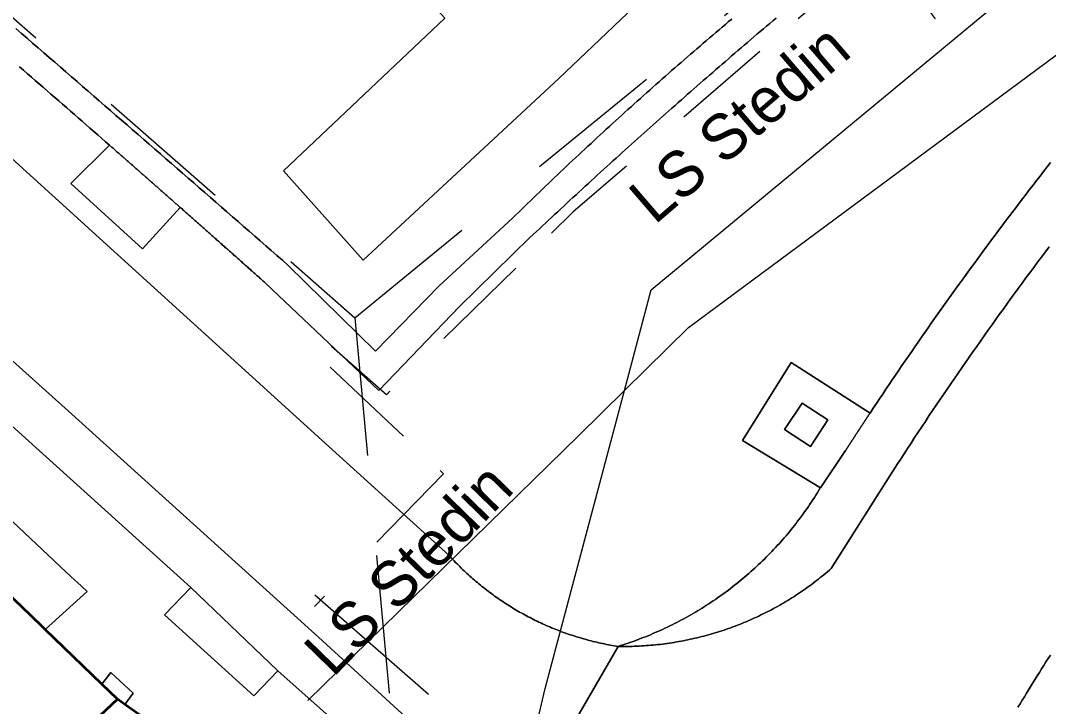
# Model space of a CAD drawing. Header units: metres. Extents: x 104718 to 105139, y 425172 to 425468.
# Drawn here: x 104793.52 to 104813.97, y 425314.51 to 425328.16 of the extents above; entities that cross this region are included whole.
import ezdxf
from ezdxf.enums import TextEntityAlignment as Align

# ---------------------------------------------------------------- set-up
doc = ezdxf.new("R2010")
doc.units = ezdxf.units.M
doc.header["$MEASUREMENT"] = 0
for name, pattern in [('KG-PERCEEL-SO', [19, 5.5, -4, 5.5, -4]), ('KL-LS-SO', [13, 4, -2, 4, -3]), ('RI-GWA-SO', [18.45, 6, -1.8, 1.75, -1.8, 1.75, -1.8, 1.75, -1.8])]:
    doc.linetypes.add(name, pattern=pattern)
for name, color, linetype, lineweight in [('B-OI-KL-DATA_MANTELBUIS-G', 90, 'Continuous', 18), ('B-OI-KL-ET_LS-G', 190, 'KL-LS-SO', 18), ('B-OI-KL-ET_LS-T', 190, 'KL-LS-SO', 18), ('B-OI-RI-GWA_RIOOLLEIDING-G', 30, 'RI-GWA-SO', 18), ('B-XX-GK-KADEMUUR-G', 150, 'Continuous', 18), ('B-XX-GR-STRUIK-G', 90, 'Continuous', 13), ('B-XX-KG-GRENS_PERCEEL-G', 150, 'KG-PERCEEL-SO', 18), ('B-XX-KW-KUNSTWERK_STEIGER-G', 170, 'Continuous', 18), ('B-XX-OG-BEBOUWING-G', 7, 'Continuous', 35), ('B-XX-OG-BEBOUWING_BORDES-G', 7, 'Continuous', 18), ('B-XX-OG-WATER_HAVEN-G', 170, 'Continuous', 18), ('B-XX-VH-GESLOTENVERHARDING-G', 10, 'Continuous', 18), ('B-XX-VH-ONVERHARD_ZAND-G', 210, 'Continuous', 18), ('B-XX-VH-OPENVERHARDING-G', 90, 'Continuous', 18), ('B-XX-VH-OPENVERHARDING_SIERBESTRATING-G', 90, 'Continuous', 18), ('B-XX-VH-OPENVERHARDING_STRAATBAKSTEEN-G', 90, 'Continuous', 18)]:
    doc.layers.add(name, color=color, linetype=linetype, lineweight=lineweight)

msp = doc.modelspace()

# ---------------------------------------------------------------- linework, layer by layer
at = {"layer": 'B-OI-KL-DATA_MANTELBUIS-G', "ltscale": 0.5, "flags": 128}
for points in [[(104799.24, 425314.63), (104804.63, 425319.9), (104805.54, 425320.8), (104806.81, 425322.05), (104826.88, 425336.93), (104833.47, 425341.63), (104860.36, 425356.88), (104879.85, 425367.68), (104886.06, 425371.12), (104886.73, 425371.56), (104887.37, 425372.04), (104887.96, 425372.58), (104888.51, 425373.16), (104889.01, 425373.79), (104889.46, 425374.45), (104889.97, 425375), (104890.45, 425375.52)], [(104796.14, 425280.85), (104796.57, 425282.69), (104798.8, 425292.26), (104799.43, 425295.02), (104802.71, 425309.53), (104803.06, 425311.02), (104803.96, 425314.87), (104805.54, 425320.8), (104806.07, 425322.8), (104817.51, 425332.28), (104829.68, 425340.81)], [(104803.96, 425314.87), (104804.99, 425318.73)], [(104803.96, 425314.87), (104804.99, 425318.73)], [(104803.96, 425314.87), (104804.99, 425318.73)]]:
    msp.add_lwpolyline(points, dxfattribs=at)
at = {"layer": 'B-OI-KL-ET_LS-G', "ltscale": 0.5, "flags": 128}
for points in [[(104819.33, 425335.3), (104818.77, 425334.96), (104816.85, 425333.72), (104815.63, 425332.86), (104814.47, 425332.01), (104813.33, 425331.13), (104811.22, 425329.46), (104811.14, 425329.35), (104811.1, 425329.21), (104811.11, 425329.07), (104811.16, 425328.94), (104811.72, 425328.19), (104811.08, 425328.43), (104810.76, 425328.79), (104810.44, 425329.16), (104810.36, 425329.22), (104810.26, 425329.23), (104810.15, 425329.19), (104810.07, 425329.12), (104804.52, 425324.35), (104800.8, 425320.71), (104799.71, 425321.67)], [(104799.68, 425321.26), (104801.94, 425319.14), (104799.37, 425316.5)]]:
    msp.add_lwpolyline(points, dxfattribs=at)
at = {"layer": 'B-OI-RI-GWA_RIOOLLEIDING-G', "ltscale": 0.5, "flags": 128}
msp.add_lwpolyline([(104799.38, 425316.73), (104801.77, 425314.64)], dxfattribs=at)
at = {"layer": 'B-XX-GK-KADEMUUR-G', "ltscale": 0.5}
for points in [[(104807.674, 425328.189), (104807.61, 425328.136), (104807.547, 425328.082), (104807.484, 425328.028), (104807.42, 425327.975), (104807.357, 425327.921), (104807.294, 425327.867), (104807.23, 425327.813), (104807.167, 425327.759), (104807.104, 425327.705), (104807.041, 425327.651), (104806.978, 425327.597), (104806.915, 425327.542), (104806.852, 425327.488), (104806.79, 425327.434), (104806.727, 425327.379), (104806.664, 425327.325), (104806.602, 425327.27), (104806.539, 425327.215), (104806.477, 425327.161), (104806.414, 425327.106), (104806.352, 425327.051), (104806.289, 425326.996), (104806.227, 425326.941), (104806.165, 425326.886), (104806.103, 425326.831), (104806.041, 425326.776), (104805.979, 425326.721), (104805.917, 425326.665), (104805.855, 425326.61), (104805.793, 425326.554), (104805.731, 425326.499), (104805.669, 425326.443), (104805.608, 425326.388), (104805.546, 425326.332), (104805.484, 425326.276), (104805.423, 425326.22), (104805.361, 425326.164), (104805.3, 425326.108), (104805.239, 425326.052), (104805.177, 425325.996), (104805.116, 425325.94), (104805.055, 425325.884), (104804.994, 425325.828), (104804.933, 425325.771), (104804.872, 425325.715), (104804.811, 425325.658), (104804.75, 425325.602), (104804.689, 425325.545), (104804.629, 425325.488), (104804.568, 425325.432), (104804.507, 425325.375), (104804.447, 425325.318), (104804.386, 425325.261), (104804.326, 425325.204), (104804.266, 425325.147), (104804.205, 425325.09), (104804.145, 425325.033), (104804.085, 425324.975), (104804.025, 425324.918), (104803.965, 425324.861), (104803.905, 425324.803), (104803.845, 425324.746), (104803.785, 425324.688), (104803.725, 425324.63), (104803.665, 425324.573), (104803.606, 425324.515), (104803.546, 425324.457), (104803.486, 425324.399), (104803.427, 425324.341), (104803.367, 425324.283), (104803.308, 425324.225), (104803.308, 425324.225), (104801.852, 425322.882), (104800.585, 425321.578), (104798.842, 425323.292), (104798.842, 425323.292), (104798.732, 425323.388), (104798.622, 425323.485), (104798.511, 425323.581), (104798.401, 425323.677), (104798.291, 425323.773), (104798.18, 425323.87), (104798.07, 425323.966), (104797.96, 425324.062), (104797.85, 425324.158), (104797.739, 425324.255), (104797.629, 425324.351), (104797.518, 425324.447), (104797.408, 425324.543), (104797.298, 425324.639), (104797.187, 425324.735), (104797.077, 425324.831), (104796.967, 425324.928), (104796.856, 425325.024), (104796.746, 425325.12), (104796.635, 425325.216), (104796.525, 425325.312), (104796.414, 425325.408), (104796.304, 425325.504), (104796.194, 425325.6), (104796.083, 425325.696), (104795.973, 425325.792), (104795.862, 425325.888), (104795.752, 425325.984), (104795.641, 425326.08), (104795.53, 425326.176), (104795.42, 425326.272), (104795.309, 425326.368), (104795.199, 425326.464), (104795.088, 425326.56), (104794.978, 425326.656), (104794.867, 425326.752), (104794.756, 425326.847), (104794.646, 425326.943), (104794.535, 425327.039), (104794.425, 425327.135), (104794.314, 425327.231), (104794.203, 425327.327), (104794.093, 425327.423), (104793.982, 425327.518), (104793.871, 425327.614), (104793.761, 425327.71), (104793.65, 425327.806), (104793.539, 425327.901), (104793.428, 425327.997)], [(104793.503, 425327.236), (104793.581, 425327.169), (104793.659, 425327.101), (104793.737, 425327.034), (104793.815, 425326.966), (104793.892, 425326.898), (104793.97, 425326.831), (104794.048, 425326.763), (104794.126, 425326.696), (104794.203, 425326.628), (104794.281, 425326.56), (104794.359, 425326.493), (104794.437, 425326.425), (104794.514, 425326.357), (104794.592, 425326.289), (104794.669, 425326.222), (104794.747, 425326.154), (104794.825, 425326.086), (104794.902, 425326.018), (104794.98, 425325.95), (104795.057, 425325.883), (104795.135, 425325.815), (104795.212, 425325.747), (104795.29, 425325.679), (104795.29, 425325.679), (104795.304, 425325.667), (104795.319, 425325.654), (104795.333, 425325.642), (104795.347, 425325.629), (104795.361, 425325.617), (104795.376, 425325.604), (104795.39, 425325.592), (104795.404, 425325.579), (104795.418, 425325.567), (104795.433, 425325.554), (104795.447, 425325.542), (104795.461, 425325.529), (104795.475, 425325.517), (104795.49, 425325.504), (104795.504, 425325.492), (104795.518, 425325.479), (104795.532, 425325.467), (104795.547, 425325.454), (104795.561, 425325.442), (104795.575, 425325.429), (104795.589, 425325.417), (104795.604, 425325.404), (104795.618, 425325.392), (104795.632, 425325.379), (104795.646, 425325.367), (104795.661, 425325.354), (104795.675, 425325.342), (104795.689, 425325.329), (104795.703, 425325.316), (104795.718, 425325.304), (104795.732, 425325.291), (104795.746, 425325.279), (104795.76, 425325.266), (104795.775, 425325.254), (104795.789, 425325.241), (104795.803, 425325.229), (104795.817, 425325.216), (104795.832, 425325.204), (104795.846, 425325.191), (104795.86, 425325.179), (104795.874, 425325.166), (104795.889, 425325.154), (104795.903, 425325.141), (104795.917, 425325.129), (104795.931, 425325.116), (104795.945, 425325.104), (104795.96, 425325.091), (104795.974, 425325.079), (104795.988, 425325.066), (104796.002, 425325.054), (104796.017, 425325.041), (104796.031, 425325.029), (104796.045, 425325.016), (104796.059, 425325.004), (104796.074, 425324.991), (104796.088, 425324.978), (104796.102, 425324.966), (104796.116, 425324.953), (104796.13, 425324.941), (104796.145, 425324.928), (104796.159, 425324.916), (104796.173, 425324.903), (104796.187, 425324.891), (104796.202, 425324.878), (104796.216, 425324.866), (104796.23, 425324.853), (104796.244, 425324.841), (104796.258, 425324.828), (104796.273, 425324.816), (104796.287, 425324.803), (104796.301, 425324.79), (104796.315, 425324.778), (104796.33, 425324.765), (104796.344, 425324.753), (104796.358, 425324.74), (104796.372, 425324.728), (104796.386, 425324.715), (104796.401, 425324.703), (104796.415, 425324.69), (104796.429, 425324.678), (104796.443, 425324.665), (104796.457, 425324.652), (104796.472, 425324.64), (104796.486, 425324.627), (104796.5, 425324.615), (104796.514, 425324.602), (104796.529, 425324.59), (104796.543, 425324.577), (104796.557, 425324.565), (104796.571, 425324.552), (104796.585, 425324.539), (104796.6, 425324.527), (104796.614, 425324.514), (104796.628, 425324.502), (104796.642, 425324.489), (104796.656, 425324.477), (104796.671, 425324.464), (104796.685, 425324.452), (104796.699, 425324.439), (104796.699, 425324.439), (104796.716, 425324.424), (104796.734, 425324.409), (104796.751, 425324.393), (104796.768, 425324.378), (104796.785, 425324.363), (104796.803, 425324.348), (104796.82, 425324.332), (104796.837, 425324.317), (104796.854, 425324.302), (104796.872, 425324.287), (104796.889, 425324.271), (104796.906, 425324.256), (104796.923, 425324.241), (104796.94, 425324.226), (104796.958, 425324.21), (104796.975, 425324.195), (104796.992, 425324.18), (104797.009, 425324.165), (104797.027, 425324.149), (104797.044, 425324.134), (104797.061, 425324.119), (104797.078, 425324.104), (104797.096, 425324.088), (104797.113, 425324.073), (104797.13, 425324.058), (104797.147, 425324.043), (104797.165, 425324.027), (104797.182, 425324.012), (104797.199, 425323.997), (104797.216, 425323.982), (104797.233, 425323.966), (104797.251, 425323.951), (104797.268, 425323.936), (104797.285, 425323.92), (104797.302, 425323.905), (104797.32, 425323.89), (104797.337, 425323.875), (104797.354, 425323.859), (104797.371, 425323.844), (104797.389, 425323.829), (104797.406, 425323.814), (104797.423, 425323.798), (104797.44, 425323.783), (104797.457, 425323.768), (104797.475, 425323.752), (104797.492, 425323.737), (104797.509, 425323.722), (104797.526, 425323.707), (104797.543, 425323.691), (104797.561, 425323.676), (104797.578, 425323.661), (104797.595, 425323.645), (104797.612, 425323.63), (104797.63, 425323.615), (104797.647, 425323.6), (104797.664, 425323.584), (104797.681, 425323.569), (104797.698, 425323.554), (104797.716, 425323.538), (104797.733, 425323.523), (104797.75, 425323.508), (104797.767, 425323.493), (104797.784, 425323.477), (104797.802, 425323.462), (104797.819, 425323.447), (104797.836, 425323.431), (104797.853, 425323.416), (104797.87, 425323.401), (104797.888, 425323.386), (104797.905, 425323.37), (104797.922, 425323.355), (104797.939, 425323.34), (104797.956, 425323.324), (104797.974, 425323.309), (104797.991, 425323.294), (104798.008, 425323.278), (104798.025, 425323.263), (104798.042, 425323.248), (104798.059, 425323.232), (104798.077, 425323.217), (104798.094, 425323.202), (104798.111, 425323.186), (104798.128, 425323.171), (104798.145, 425323.156), (104798.163, 425323.141), (104798.18, 425323.125), (104798.197, 425323.11), (104798.214, 425323.095), (104798.231, 425323.079), (104798.248, 425323.064), (104798.266, 425323.049), (104798.283, 425323.033), (104798.3, 425323.018), (104798.317, 425323.003), (104798.334, 425322.987), (104798.351, 425322.972), (104798.369, 425322.957), (104798.386, 425322.941), (104798.403, 425322.926), (104798.403, 425322.926), (104800.649, 425320.8), (104802.257, 425322.471), (104803.664, 425323.845), (104803.664, 425323.845), (104803.724, 425323.902), (104803.785, 425323.959), (104803.845, 425324.015), (104803.906, 425324.072), (104803.967, 425324.129), (104804.027, 425324.185), (104804.088, 425324.242), (104804.148, 425324.298), (104804.209, 425324.355), (104804.27, 425324.411), (104804.331, 425324.468), (104804.392, 425324.524), (104804.453, 425324.581), (104804.513, 425324.637), (104804.574, 425324.693), (104804.635, 425324.749), (104804.696, 425324.806), (104804.758, 425324.862), (104804.819, 425324.918), (104804.88, 425324.974), (104804.941, 425325.03), (104805.002, 425325.086), (104805.063, 425325.142), (104805.125, 425325.198), (104805.186, 425325.253), (104805.247, 425325.309), (104805.309, 425325.365), (104805.37, 425325.421), (104805.432, 425325.476), (104805.493, 425325.532), (104805.555, 425325.588), (104805.617, 425325.643), (104805.678, 425325.699), (104805.74, 425325.754), (104805.802, 425325.81), (104805.863, 425325.865), (104805.925, 425325.92), (104805.987, 425325.976), (104806.049, 425326.031), (104806.111, 425326.086), (104806.173, 425326.141), (104806.235, 425326.196), (104806.297, 425326.251), (104806.359, 425326.307), (104806.421, 425326.362), (104806.483, 425326.417), (104806.545, 425326.471), (104806.607, 425326.526), (104806.67, 425326.581), (104806.732, 425326.636), (104806.794, 425326.691), (104806.856, 425326.745), (104806.919, 425326.8), (104806.981, 425326.855), (104807.044, 425326.909), (104807.106, 425326.964), (104807.169, 425327.018), (104807.231, 425327.073), (104807.294, 425327.127), (104807.357, 425327.182), (104807.419, 425327.236), (104807.482, 425327.29), (104807.545, 425327.344), (104807.607, 425327.399), (104807.67, 425327.453), (104807.733, 425327.507), (104807.796, 425327.561), (104807.859, 425327.615), (104807.922, 425327.669), (104807.985, 425327.723), (104808.048, 425327.777), (104808.111, 425327.831), (104808.174, 425327.885), (104808.237, 425327.938), (104808.301, 425327.992), (104808.364, 425328.046), (104808.427, 425328.1), (104808.49, 425328.153), (104808.554, 425328.207)]]:
    msp.add_lwpolyline(points, dxfattribs=at)
at = {"layer": 'B-XX-GR-STRUIK-G', "ltscale": 0.5}
msp.add_lwpolyline([(104795.136, 425314.951), (104795.452, 425314.654), (104795.598, 425314.551), (104795.765, 425314.772), (104795.318, 425315.183)], close=True, dxfattribs=at)
at = {"layer": 'B-XX-KG-GRENS_PERCEEL-G', "ltscale": 0.5, "flags": 128}
for points in [[(104800.173, 425322.245), (104812.813, 425332.586), (104829.721, 425343.786), (104866.88, 425363.631), (104886.387, 425374.096), (104910.596, 425401.24)], [(104780.858, 425336.653), (104782.532, 425337.716), (104800.173, 425322.245)], [(104800.173, 425322.245), (104801.242, 425310.568)], [(104792.036, 425317.958), (104795.329, 425314.764), (104795.452, 425314.654)], [(104787.433, 425307.117), (104795.452, 425314.654)], [(104795.452, 425314.654), (104801.242, 425310.568)]]:
    msp.add_lwpolyline(points, dxfattribs=at)
at = {"layer": 'B-XX-KW-KUNSTWERK_STEIGER-G', "ltscale": 0.5}
msp.add_lwpolyline([(104806.363, 425340.754), (104809.716, 425335.807), (104809.473, 425334.248), (104806.843, 425332.491), (104805.84, 425332.814), (104803.056, 425337.095), (104802.549, 425336.614), (104805.778, 425331.817), (104803.509, 425329.67), (104801.788, 425329.729), (104796.224, 425335.768), (104795.619, 425336.142), (104795.297, 425335.876), (104795.65, 425335.127), (104801.965, 425328.207), (104798.753, 425325.166), (104800.337, 425323.388), (104804.234, 425327.005), (104806.688, 425329.346), (104806.33, 425329.694), (104811.39, 425333.121), (104826.357, 425343.258)], dxfattribs=at)
at = {"layer": 'B-XX-OG-BEBOUWING-G', "ltscale": 0.5}
for points in [[(104781.524, 425308.534), (104781.529, 425308.526), (104781.582, 425308.437), (104782.984, 425306.072), (104783.646, 425304.956), (104784.146, 425304.114), (104787.508, 425307.108), (104789.554, 425309.111), (104795.452, 425314.654), (104795.136, 425314.951), (104794.011, 425316.042), (104793.946, 425316.105), (104793.747, 425316.298), (104793.547, 425316.493), (104793.416, 425316.619), (104792.036, 425317.958)], [(104791.155, 425305.581), (104799.312, 425302.062), (104801.242, 425310.568), (104797.465, 425313.234), (104796.99, 425313.569), (104795.598, 425314.551), (104795.452, 425314.654), (104789.554, 425309.111), (104792.044, 425308.043)]]:
    msp.add_lwpolyline(points, close=True, dxfattribs=at)
at = {"layer": 'B-XX-OG-BEBOUWING_BORDES-G', "ltscale": 0.5}
msp.add_lwpolyline([(104792.036, 425317.958), (104793.416, 425316.619), (104793.547, 425316.493), (104793.747, 425316.298), (104793.946, 425316.105), (104794.011, 425316.042), (104794.845, 425316.798), (104794.725, 425316.91), (104794.523, 425317.098), (104794.319, 425317.289), (104794.186, 425317.413), (104792.781, 425318.725)], close=True, dxfattribs=at)
at = {"layer": 'B-XX-OG-WATER_HAVEN-G', "ltscale": 0.5}
msp.add_lwpolyline([(104793.428, 425327.997), (104793.539, 425327.901), (104793.65, 425327.806), (104793.761, 425327.71), (104793.871, 425327.614), (104793.982, 425327.518), (104794.093, 425327.423), (104794.203, 425327.327), (104794.314, 425327.231), (104794.425, 425327.135), (104794.535, 425327.039), (104794.646, 425326.943), (104794.756, 425326.847), (104794.867, 425326.752), (104794.978, 425326.656), (104795.088, 425326.56), (104795.199, 425326.464), (104795.309, 425326.368), (104795.42, 425326.272), (104795.53, 425326.176), (104795.641, 425326.08), (104795.752, 425325.984), (104795.862, 425325.888), (104795.973, 425325.792), (104796.083, 425325.696), (104796.194, 425325.6), (104796.304, 425325.504), (104796.414, 425325.408), (104796.525, 425325.312), (104796.635, 425325.216), (104796.746, 425325.12), (104796.856, 425325.024), (104796.967, 425324.928), (104797.077, 425324.831), (104797.187, 425324.735), (104797.298, 425324.639), (104797.408, 425324.543), (104797.518, 425324.447), (104797.629, 425324.351), (104797.739, 425324.255), (104797.85, 425324.158), (104797.96, 425324.062), (104798.07, 425323.966), (104798.18, 425323.87), (104798.291, 425323.773), (104798.401, 425323.677), (104798.511, 425323.581), (104798.622, 425323.485), (104798.732, 425323.388), (104798.842, 425323.292), (104798.842, 425323.292), (104800.585, 425321.578), (104801.852, 425322.882), (104803.308, 425324.225), (104803.308, 425324.225), (104803.367, 425324.283), (104803.427, 425324.341), (104803.486, 425324.399), (104803.546, 425324.457), (104803.606, 425324.515), (104803.665, 425324.573), (104803.725, 425324.63), (104803.785, 425324.688), (104803.845, 425324.746), (104803.905, 425324.803), (104803.965, 425324.861), (104804.025, 425324.918), (104804.085, 425324.975), (104804.145, 425325.033), (104804.205, 425325.09), (104804.266, 425325.147), (104804.326, 425325.204), (104804.386, 425325.261), (104804.447, 425325.318), (104804.507, 425325.375), (104804.568, 425325.432), (104804.629, 425325.488), (104804.689, 425325.545), (104804.75, 425325.602), (104804.811, 425325.658), (104804.872, 425325.715), (104804.933, 425325.771), (104804.994, 425325.828), (104805.055, 425325.884), (104805.116, 425325.94), (104805.177, 425325.996), (104805.239, 425326.052), (104805.3, 425326.108), (104805.361, 425326.164), (104805.423, 425326.22), (104805.484, 425326.276), (104805.546, 425326.332), (104805.608, 425326.388), (104805.669, 425326.443), (104805.731, 425326.499), (104805.793, 425326.554), (104805.855, 425326.61), (104805.917, 425326.665), (104805.979, 425326.721), (104806.041, 425326.776), (104806.103, 425326.831), (104806.165, 425326.886), (104806.227, 425326.941), (104806.289, 425326.996), (104806.352, 425327.051), (104806.414, 425327.106), (104806.477, 425327.161), (104806.539, 425327.215), (104806.602, 425327.27), (104806.664, 425327.325), (104806.727, 425327.379), (104806.79, 425327.434), (104806.852, 425327.488), (104806.915, 425327.542), (104806.978, 425327.597), (104807.041, 425327.651), (104807.104, 425327.705), (104807.167, 425327.759), (104807.23, 425327.813), (104807.294, 425327.867), (104807.357, 425327.921), (104807.42, 425327.975), (104807.484, 425328.028), (104807.547, 425328.082), (104807.61, 425328.136), (104807.674, 425328.189)], dxfattribs=at)
at = {"layer": 'B-XX-VH-GESLOTENVERHARDING-G', "ltscale": 0.5}
for points in [[(104809.436, 425318.858), (104809.938, 425319.604), (104809.938, 425319.604), (104809.943, 425319.612), (104809.948, 425319.619), (104809.953, 425319.627), (104809.957, 425319.634), (104809.962, 425319.642), (104809.967, 425319.649), (104809.972, 425319.657), (104809.977, 425319.664), (104809.982, 425319.672), (104809.987, 425319.679), (104809.992, 425319.687), (104809.997, 425319.694), (104810.001, 425319.702), (104810.006, 425319.71), (104810.011, 425319.717), (104810.016, 425319.725), (104810.021, 425319.732), (104810.026, 425319.74), (104810.031, 425319.747), (104810.036, 425319.755), (104810.04, 425319.762), (104810.045, 425319.77), (104810.05, 425319.777), (104810.055, 425319.785), (104810.06, 425319.792), (104810.065, 425319.8), (104810.07, 425319.807), (104810.075, 425319.815), (104810.08, 425319.822), (104810.084, 425319.83), (104810.089, 425319.837), (104810.094, 425319.845), (104810.099, 425319.853), (104810.104, 425319.86), (104810.109, 425319.868), (104810.114, 425319.875), (104810.119, 425319.883), (104810.124, 425319.89), (104810.129, 425319.898), (104810.133, 425319.905), (104810.138, 425319.913), (104810.143, 425319.92), (104810.148, 425319.928), (104810.153, 425319.935), (104810.158, 425319.943), (104810.163, 425319.95), (104810.168, 425319.958), (104810.173, 425319.965), (104810.178, 425319.973), (104810.183, 425319.98), (104810.187, 425319.988), (104810.192, 425319.995), (104810.197, 425320.003), (104810.202, 425320.01), (104810.207, 425320.018), (104810.212, 425320.025), (104810.217, 425320.033), (104810.222, 425320.04), (104810.227, 425320.048), (104810.232, 425320.055), (104810.237, 425320.063), (104810.241, 425320.071), (104810.246, 425320.078), (104810.251, 425320.086), (104810.256, 425320.093), (104810.261, 425320.101), (104810.266, 425320.108), (104810.271, 425320.116), (104810.276, 425320.123), (104810.281, 425320.131), (104810.286, 425320.138), (104810.291, 425320.146), (104810.296, 425320.153), (104810.301, 425320.161), (104810.305, 425320.168), (104810.31, 425320.176), (104810.315, 425320.183), (104810.32, 425320.191), (104810.325, 425320.198), (104810.33, 425320.206), (104810.335, 425320.213), (104810.34, 425320.221), (104810.345, 425320.228), (104810.35, 425320.236), (104810.355, 425320.243), (104810.36, 425320.251), (104810.365, 425320.258), (104810.37, 425320.266), (104810.375, 425320.273), (104810.38, 425320.281), (104810.384, 425320.288), (104810.389, 425320.296), (104810.394, 425320.303), (104810.399, 425320.311), (104810.404, 425320.318), (104810.409, 425320.326), (104810.414, 425320.333), (104810.419, 425320.341), (104810.424, 425320.348), (104810.424, 425320.348), (104808.858, 425321.356), (104807.886, 425319.801)], [(104809.24, 425319.68), (104808.72, 425320.02), (104809.071, 425320.546), (104809.582, 425320.215)]]:
    msp.add_lwpolyline(points, close=True, dxfattribs=at)
at = {"layer": 'B-XX-VH-ONVERHARD_ZAND-G', "ltscale": 0.5}
for points in [[(104796.699, 425324.439), (104796.685, 425324.452), (104796.671, 425324.464), (104796.656, 425324.477), (104796.642, 425324.489), (104796.628, 425324.502), (104796.614, 425324.514), (104796.6, 425324.527), (104796.585, 425324.539), (104796.571, 425324.552), (104796.557, 425324.565), (104796.543, 425324.577), (104796.529, 425324.59), (104796.514, 425324.602), (104796.5, 425324.615), (104796.486, 425324.627), (104796.472, 425324.64), (104796.457, 425324.652), (104796.443, 425324.665), (104796.429, 425324.678), (104796.415, 425324.69), (104796.401, 425324.703), (104796.386, 425324.715), (104796.372, 425324.728), (104796.358, 425324.74), (104796.344, 425324.753), (104796.33, 425324.765), (104796.315, 425324.778), (104796.301, 425324.79), (104796.287, 425324.803), (104796.273, 425324.816), (104796.258, 425324.828), (104796.244, 425324.841), (104796.23, 425324.853), (104796.216, 425324.866), (104796.202, 425324.878), (104796.187, 425324.891), (104796.173, 425324.903), (104796.159, 425324.916), (104796.145, 425324.928), (104796.13, 425324.941), (104796.116, 425324.953), (104796.102, 425324.966), (104796.088, 425324.978), (104796.074, 425324.991), (104796.059, 425325.004), (104796.045, 425325.016), (104796.031, 425325.029), (104796.017, 425325.041), (104796.002, 425325.054), (104795.988, 425325.066), (104795.974, 425325.079), (104795.96, 425325.091), (104795.945, 425325.104), (104795.931, 425325.116), (104795.917, 425325.129), (104795.903, 425325.141), (104795.889, 425325.154), (104795.874, 425325.166), (104795.86, 425325.179), (104795.846, 425325.191), (104795.832, 425325.204), (104795.817, 425325.216), (104795.803, 425325.229), (104795.789, 425325.241), (104795.775, 425325.254), (104795.76, 425325.266), (104795.746, 425325.279), (104795.732, 425325.291), (104795.718, 425325.304), (104795.703, 425325.316), (104795.689, 425325.329), (104795.675, 425325.342), (104795.661, 425325.354), (104795.646, 425325.367), (104795.632, 425325.379), (104795.618, 425325.392), (104795.604, 425325.404), (104795.589, 425325.417), (104795.575, 425325.429), (104795.561, 425325.442), (104795.547, 425325.454), (104795.532, 425325.467), (104795.518, 425325.479), (104795.504, 425325.492), (104795.49, 425325.504), (104795.475, 425325.517), (104795.461, 425325.529), (104795.447, 425325.542), (104795.433, 425325.554), (104795.418, 425325.567), (104795.404, 425325.579), (104795.39, 425325.592), (104795.376, 425325.604), (104795.361, 425325.617), (104795.347, 425325.629), (104795.333, 425325.642), (104795.319, 425325.654), (104795.304, 425325.667), (104795.29, 425325.679), (104795.29, 425325.679), (104794.524, 425324.917), (104795.951, 425323.617)], [(104809.24, 425319.68), (104809.582, 425320.215), (104809.071, 425320.546), (104808.72, 425320.02)]]:
    msp.add_lwpolyline(points, close=True, dxfattribs=at)
at = {"layer": 'B-XX-VH-OPENVERHARDING-G', "ltscale": 0.5}
for points in [[(104794.319, 425317.289), (104794.186, 425317.413), (104792.781, 425318.725), (104792.036, 425317.958), (104793.416, 425316.619), (104793.547, 425316.493), (104793.747, 425316.298), (104793.946, 425316.105), (104794.011, 425316.042), (104794.845, 425316.798), (104794.725, 425316.91), (104794.523, 425317.098)], [(104798.639, 425315.216), (104796.91, 425316.879), (104796.386, 425316.331), (104798.165, 425314.721)]]:
    msp.add_lwpolyline(points, close=True, dxfattribs=at)
at = {"layer": 'B-XX-VH-OPENVERHARDING_SIERBESTRATING-G', "ltscale": 0.5}
for points in [[(104803.421, 425312.266), (104805.412, 425315.705), (104805.412, 425315.705), (104805.373, 425315.711), (104805.334, 425315.718), (104805.295, 425315.724), (104805.257, 425315.731), (104805.218, 425315.738), (104805.179, 425315.746), (104805.141, 425315.754), (104805.102, 425315.762), (104805.063, 425315.77), (104805.025, 425315.779), (104804.987, 425315.787), (104804.948, 425315.796), (104804.91, 425315.806), (104804.872, 425315.815), (104804.834, 425315.825), (104804.795, 425315.835), (104804.757, 425315.846), (104804.72, 425315.856), (104804.682, 425315.867), (104804.644, 425315.879), (104804.606, 425315.89), (104804.569, 425315.902), (104804.531, 425315.914), (104804.494, 425315.926), (104804.456, 425315.938), (104804.419, 425315.951), (104804.382, 425315.964), (104804.345, 425315.977), (104804.308, 425315.991), (104804.271, 425316.005), (104804.234, 425316.019), (104804.197, 425316.033), (104804.16, 425316.047), (104804.124, 425316.062), (104804.087, 425316.077), (104804.051, 425316.092), (104804.015, 425316.108), (104803.979, 425316.124), (104803.943, 425316.14), (104803.907, 425316.156), (104803.871, 425316.172), (104803.835, 425316.189), (104803.8, 425316.206), (104803.764, 425316.223), (104803.729, 425316.241), (104803.694, 425316.259), (104803.659, 425316.277), (104803.624, 425316.295), (104803.589, 425316.313), (104803.554, 425316.332), (104803.52, 425316.351), (104803.485, 425316.37), (104803.451, 425316.389), (104803.417, 425316.409), (104803.383, 425316.429), (104803.349, 425316.449), (104803.315, 425316.469), (104803.282, 425316.49), (104803.248, 425316.511), (104803.215, 425316.532), (104803.182, 425316.553), (104803.149, 425316.575), (104803.116, 425316.596), (104803.083, 425316.618), (104803.051, 425316.64), (104803.018, 425316.663), (104802.986, 425316.685), (104802.954, 425316.708), (104802.922, 425316.731), (104802.89, 425316.755), (104802.858, 425316.778), (104802.827, 425316.802), (104802.796, 425316.826), (104802.764, 425316.85), (104802.734, 425316.874), (104802.703, 425316.899), (104802.672, 425316.924), (104802.642, 425316.949), (104802.611, 425316.974), (104802.581, 425316.999), (104802.551, 425317.025), (104802.522, 425317.051), (104802.492, 425317.077), (104802.463, 425317.103), (104802.433, 425317.129), (104802.404, 425317.156), (104802.375, 425317.183), (104802.347, 425317.21), (104802.318, 425317.237), (104802.29, 425317.265), (104802.262, 425317.292), (104802.234, 425317.32), (104802.206, 425317.348), (104802.179, 425317.376), (104802.151, 425317.405), (104802.124, 425317.433), (104802.097, 425317.462), (104802.071, 425317.491), (104802.044, 425317.52), (104802.044, 425317.52), (104799.519, 425319.808), (104792.758, 425325.945)], [(104789.629, 425324.735), (104794.543, 425320.327), (104799.453, 425315.887), (104802.449, 425313.145)], [(104813.991, 425323.657), (104813.913, 425323.554), (104813.835, 425323.451), (104813.758, 425323.348), (104813.681, 425323.244), (104813.604, 425323.14), (104813.527, 425323.037), (104813.451, 425322.933), (104813.374, 425322.828), (104813.298, 425322.724), (104813.222, 425322.62), (104813.146, 425322.515), (104813.071, 425322.411), (104812.995, 425322.306), (104812.92, 425322.201), (104812.845, 425322.096), (104812.77, 425321.991), (104812.695, 425321.885), (104812.621, 425321.78), (104812.546, 425321.674), (104812.472, 425321.569), (104812.398, 425321.463), (104812.324, 425321.357), (104812.251, 425321.251), (104812.178, 425321.144), (104812.104, 425321.038), (104812.031, 425320.932), (104811.959, 425320.825), (104811.886, 425320.718), (104811.814, 425320.611), (104811.741, 425320.504), (104811.669, 425320.397), (104811.597, 425320.29), (104811.526, 425320.182), (104811.454, 425320.075), (104811.383, 425319.967), (104811.312, 425319.859), (104811.241, 425319.751), (104811.17, 425319.643), (104811.1, 425319.535), (104811.03, 425319.427), (104810.96, 425319.318), (104810.89, 425319.21), (104810.82, 425319.101), (104810.82, 425319.101), (104809.65, 425317.253), (104809.65, 425317.253), (104809.615, 425317.222), (104809.579, 425317.192), (104809.544, 425317.162), (104809.508, 425317.132), (104809.472, 425317.103), (104809.435, 425317.074), (104809.399, 425317.045), (104809.362, 425317.016), (104809.325, 425316.988), (104809.288, 425316.96), (104809.25, 425316.932), (104809.213, 425316.904), (104809.175, 425316.877), (104809.137, 425316.85), (104809.099, 425316.823), (104809.06, 425316.797), (104809.022, 425316.771), (104808.983, 425316.745), (104808.944, 425316.719), (104808.905, 425316.694), (104808.866, 425316.669), (104808.826, 425316.644), (104808.786, 425316.62), (104808.746, 425316.596), (104808.706, 425316.572), (104808.666, 425316.549), (104808.626, 425316.525), (104808.585, 425316.502), (104808.544, 425316.48), (104808.503, 425316.458), (104808.462, 425316.436), (104808.421, 425316.414), (104808.379, 425316.392), (104808.338, 425316.371), (104808.296, 425316.351), (104808.254, 425316.33), (104808.212, 425316.31), (104808.17, 425316.29), (104808.128, 425316.271), (104808.085, 425316.251), (104808.043, 425316.233), (104808, 425316.214), (104807.957, 425316.196), (104807.914, 425316.178), (104807.871, 425316.16), (104807.827, 425316.143), (104807.784, 425316.126), (104807.74, 425316.109), (104807.697, 425316.093), (104807.653, 425316.077), (104807.609, 425316.061), (104807.565, 425316.046), (104807.521, 425316.031), (104807.477, 425316.016), (104807.432, 425316.002), (104807.388, 425315.988), (104807.343, 425315.974), (104807.299, 425315.961), (104807.254, 425315.948), (104807.209, 425315.935), (104807.164, 425315.923), (104807.119, 425315.911), (104807.074, 425315.899), (104807.029, 425315.888), (104806.983, 425315.877), (104806.938, 425315.866), (104806.893, 425315.856), (104806.847, 425315.846), (104806.801, 425315.836), (104806.756, 425315.827), (104806.71, 425315.818), (104806.664, 425315.809), (104806.618, 425315.801), (104806.572, 425315.793), (104806.526, 425315.785), (104806.48, 425315.778), (104806.434, 425315.771), (104806.388, 425315.764), (104806.342, 425315.758), (104806.296, 425315.752), (104806.249, 425315.746), (104806.203, 425315.741), (104806.157, 425315.736), (104806.11, 425315.732), (104806.064, 425315.728), (104806.018, 425315.724), (104805.971, 425315.72), (104805.925, 425315.717), (104805.878, 425315.714), (104805.831, 425315.712), (104805.785, 425315.71), (104805.738, 425315.708), (104805.692, 425315.706), (104805.645, 425315.705), (104805.598, 425315.705), (104805.552, 425315.704), (104805.505, 425315.704), (104805.459, 425315.704), (104805.412, 425315.705), (104805.412, 425315.705), (104803.421, 425312.266)], [(104813.367, 425314.495), (104813.41, 425314.565), (104813.452, 425314.634), (104813.495, 425314.704), (104813.537, 425314.773), (104813.58, 425314.842), (104813.623, 425314.911), (104813.666, 425314.981), (104813.709, 425315.05), (104813.752, 425315.119), (104813.795, 425315.188), (104813.838, 425315.257), (104813.882, 425315.326), (104813.925, 425315.395), (104813.968, 425315.463), (104814.012, 425315.532)]]:
    msp.add_lwpolyline(points, dxfattribs=at)
at = {"layer": 'B-XX-VH-OPENVERHARDING_STRAATBAKSTEEN-G', "ltscale": 0.5}
for points in [[(104808.554, 425328.207), (104808.49, 425328.153), (104808.427, 425328.1), (104808.364, 425328.046), (104808.301, 425327.992), (104808.237, 425327.938), (104808.174, 425327.885), (104808.111, 425327.831), (104808.048, 425327.777), (104807.985, 425327.723), (104807.922, 425327.669), (104807.859, 425327.615), (104807.796, 425327.561), (104807.733, 425327.507), (104807.67, 425327.453), (104807.607, 425327.399), (104807.545, 425327.344), (104807.482, 425327.29), (104807.419, 425327.236), (104807.357, 425327.182), (104807.294, 425327.127), (104807.231, 425327.073), (104807.169, 425327.018), (104807.106, 425326.964), (104807.044, 425326.909), (104806.981, 425326.855), (104806.919, 425326.8), (104806.856, 425326.745), (104806.794, 425326.691), (104806.732, 425326.636), (104806.67, 425326.581), (104806.607, 425326.526), (104806.545, 425326.471), (104806.483, 425326.417), (104806.421, 425326.362), (104806.359, 425326.307), (104806.297, 425326.251), (104806.235, 425326.196), (104806.173, 425326.141), (104806.111, 425326.086), (104806.049, 425326.031), (104805.987, 425325.976), (104805.925, 425325.92), (104805.863, 425325.865), (104805.802, 425325.81), (104805.74, 425325.754), (104805.678, 425325.699), (104805.617, 425325.643), (104805.555, 425325.588), (104805.493, 425325.532), (104805.432, 425325.476), (104805.37, 425325.421), (104805.309, 425325.365), (104805.247, 425325.309), (104805.186, 425325.253), (104805.125, 425325.198), (104805.063, 425325.142), (104805.002, 425325.086), (104804.941, 425325.03), (104804.88, 425324.974), (104804.819, 425324.918), (104804.758, 425324.862), (104804.696, 425324.806), (104804.635, 425324.749), (104804.574, 425324.693), (104804.513, 425324.637), (104804.453, 425324.581), (104804.392, 425324.524), (104804.331, 425324.468), (104804.27, 425324.411), (104804.209, 425324.355), (104804.148, 425324.298), (104804.088, 425324.242), (104804.027, 425324.185), (104803.967, 425324.129), (104803.906, 425324.072), (104803.845, 425324.015), (104803.785, 425323.959), (104803.724, 425323.902), (104803.664, 425323.845), (104803.664, 425323.845), (104802.257, 425322.471), (104800.649, 425320.8), (104798.403, 425322.926), (104798.403, 425322.926), (104798.386, 425322.941), (104798.369, 425322.957), (104798.351, 425322.972), (104798.334, 425322.987), (104798.317, 425323.003), (104798.3, 425323.018), (104798.283, 425323.033), (104798.266, 425323.049), (104798.248, 425323.064), (104798.231, 425323.079), (104798.214, 425323.095), (104798.197, 425323.11), (104798.18, 425323.125), (104798.163, 425323.141), (104798.145, 425323.156), (104798.128, 425323.171), (104798.111, 425323.186), (104798.094, 425323.202), (104798.077, 425323.217), (104798.059, 425323.232), (104798.042, 425323.248), (104798.025, 425323.263), (104798.008, 425323.278), (104797.991, 425323.294), (104797.974, 425323.309), (104797.956, 425323.324), (104797.939, 425323.34), (104797.922, 425323.355), (104797.905, 425323.37), (104797.888, 425323.386), (104797.87, 425323.401), (104797.853, 425323.416), (104797.836, 425323.431), (104797.819, 425323.447), (104797.802, 425323.462), (104797.784, 425323.477), (104797.767, 425323.493), (104797.75, 425323.508), (104797.733, 425323.523), (104797.716, 425323.538), (104797.698, 425323.554), (104797.681, 425323.569), (104797.664, 425323.584), (104797.647, 425323.6), (104797.63, 425323.615), (104797.612, 425323.63), (104797.595, 425323.645), (104797.578, 425323.661), (104797.561, 425323.676), (104797.543, 425323.691), (104797.526, 425323.707), (104797.509, 425323.722), (104797.492, 425323.737), (104797.475, 425323.752), (104797.457, 425323.768), (104797.44, 425323.783), (104797.423, 425323.798), (104797.406, 425323.814), (104797.389, 425323.829), (104797.371, 425323.844), (104797.354, 425323.859), (104797.337, 425323.875), (104797.32, 425323.89), (104797.302, 425323.905), (104797.285, 425323.92), (104797.268, 425323.936), (104797.251, 425323.951), (104797.233, 425323.966), (104797.216, 425323.982), (104797.199, 425323.997), (104797.182, 425324.012), (104797.165, 425324.027), (104797.147, 425324.043), (104797.13, 425324.058), (104797.113, 425324.073), (104797.096, 425324.088), (104797.078, 425324.104), (104797.061, 425324.119), (104797.044, 425324.134), (104797.027, 425324.149), (104797.009, 425324.165), (104796.992, 425324.18), (104796.975, 425324.195), (104796.958, 425324.21), (104796.94, 425324.226), (104796.923, 425324.241), (104796.906, 425324.256), (104796.889, 425324.271), (104796.872, 425324.287), (104796.854, 425324.302), (104796.837, 425324.317), (104796.82, 425324.332), (104796.803, 425324.348), (104796.785, 425324.363), (104796.768, 425324.378), (104796.751, 425324.393), (104796.734, 425324.409), (104796.716, 425324.424), (104796.699, 425324.439), (104796.699, 425324.439), (104795.951, 425323.617), (104794.524, 425324.917), (104795.29, 425325.679), (104795.29, 425325.679), (104795.212, 425325.747), (104795.135, 425325.815), (104795.057, 425325.883), (104794.98, 425325.95), (104794.902, 425326.018), (104794.825, 425326.086), (104794.747, 425326.154), (104794.669, 425326.222), (104794.592, 425326.289), (104794.514, 425326.357), (104794.437, 425326.425), (104794.359, 425326.493), (104794.281, 425326.56), (104794.203, 425326.628), (104794.126, 425326.696), (104794.048, 425326.763), (104793.97, 425326.831), (104793.892, 425326.898), (104793.815, 425326.966), (104793.737, 425327.034), (104793.659, 425327.101), (104793.581, 425327.169), (104793.503, 425327.236)], [(104792.758, 425325.945), (104799.519, 425319.808), (104802.044, 425317.52), (104802.044, 425317.52), (104802.071, 425317.491), (104802.097, 425317.462), (104802.124, 425317.433), (104802.151, 425317.405), (104802.179, 425317.376), (104802.206, 425317.348), (104802.234, 425317.32), (104802.262, 425317.292), (104802.29, 425317.265), (104802.318, 425317.237), (104802.347, 425317.21), (104802.375, 425317.183), (104802.404, 425317.156), (104802.433, 425317.129), (104802.463, 425317.103), (104802.492, 425317.077), (104802.522, 425317.051), (104802.551, 425317.025), (104802.581, 425316.999), (104802.611, 425316.974), (104802.642, 425316.949), (104802.672, 425316.924), (104802.703, 425316.899), (104802.734, 425316.874), (104802.764, 425316.85), (104802.796, 425316.826), (104802.827, 425316.802), (104802.858, 425316.778), (104802.89, 425316.755), (104802.922, 425316.731), (104802.954, 425316.708), (104802.986, 425316.685), (104803.018, 425316.663), (104803.051, 425316.64), (104803.083, 425316.618), (104803.116, 425316.596), (104803.149, 425316.575), (104803.182, 425316.553), (104803.215, 425316.532), (104803.248, 425316.511), (104803.282, 425316.49), (104803.315, 425316.469), (104803.349, 425316.449), (104803.383, 425316.429), (104803.417, 425316.409), (104803.451, 425316.389), (104803.485, 425316.37), (104803.52, 425316.351), (104803.554, 425316.332), (104803.589, 425316.313), (104803.624, 425316.295), (104803.659, 425316.277), (104803.694, 425316.259), (104803.729, 425316.241), (104803.764, 425316.223), (104803.8, 425316.206), (104803.835, 425316.189), (104803.871, 425316.172), (104803.907, 425316.156), (104803.943, 425316.14), (104803.979, 425316.124), (104804.015, 425316.108), (104804.051, 425316.092), (104804.087, 425316.077), (104804.124, 425316.062), (104804.16, 425316.047), (104804.197, 425316.033), (104804.234, 425316.019), (104804.271, 425316.005), (104804.308, 425315.991), (104804.345, 425315.977), (104804.382, 425315.964), (104804.419, 425315.951), (104804.456, 425315.938), (104804.494, 425315.926), (104804.531, 425315.914), (104804.569, 425315.902), (104804.606, 425315.89), (104804.644, 425315.879), (104804.682, 425315.867), (104804.72, 425315.856), (104804.757, 425315.846), (104804.795, 425315.835), (104804.834, 425315.825), (104804.872, 425315.815), (104804.91, 425315.806), (104804.948, 425315.796), (104804.987, 425315.787), (104805.025, 425315.779), (104805.063, 425315.77), (104805.102, 425315.762), (104805.141, 425315.754), (104805.179, 425315.746), (104805.218, 425315.738), (104805.257, 425315.731), (104805.295, 425315.724), (104805.334, 425315.718), (104805.373, 425315.711), (104805.412, 425315.705), (104805.412, 425315.705), (104805.462, 425315.721), (104805.512, 425315.737), (104805.562, 425315.753), (104805.612, 425315.77), (104805.662, 425315.787), (104805.712, 425315.805), (104805.761, 425315.823), (104805.811, 425315.841), (104805.86, 425315.86), (104805.909, 425315.879), (104805.958, 425315.898), (104806.007, 425315.918), (104806.055, 425315.938), (104806.104, 425315.959), (104806.152, 425315.979), (104806.2, 425316.001), (104806.248, 425316.022), (104806.296, 425316.044), (104806.344, 425316.066), (104806.392, 425316.089), (104806.439, 425316.112), (104806.486, 425316.135), (104806.533, 425316.159), (104806.58, 425316.183), (104806.627, 425316.207), (104806.673, 425316.231), (104806.72, 425316.256), (104806.766, 425316.282), (104806.812, 425316.307), (104806.858, 425316.333), (104806.903, 425316.36), (104806.949, 425316.387), (104806.994, 425316.414), (104807.039, 425316.441), (104807.084, 425316.469), (104807.128, 425316.497), (104807.173, 425316.525), (104807.217, 425316.554), (104807.261, 425316.583), (104807.305, 425316.612), (104807.348, 425316.641), (104807.391, 425316.671), (104807.434, 425316.702), (104807.477, 425316.732), (104807.52, 425316.763), (104807.562, 425316.794), (104807.605, 425316.826), (104807.647, 425316.858), (104807.688, 425316.89), (104807.73, 425316.922), (104807.771, 425316.955), (104807.812, 425316.988), (104807.853, 425317.021), (104807.893, 425317.055), (104807.933, 425317.089), (104807.973, 425317.123), (104808.013, 425317.158), (104808.053, 425317.193), (104808.092, 425317.228), (104808.131, 425317.263), (104808.17, 425317.299), (104808.208, 425317.335), (104808.246, 425317.371), (104808.284, 425317.407), (104808.322, 425317.444), (104808.359, 425317.481), (104808.396, 425317.519), (104808.433, 425317.556), (104808.47, 425317.594), (104808.506, 425317.632), (104808.542, 425317.671), (104808.578, 425317.71), (104808.613, 425317.749), (104808.648, 425317.788), (104808.683, 425317.827), (104808.718, 425317.867), (104808.752, 425317.907), (104808.786, 425317.947), (104808.82, 425317.988), (104808.853, 425318.028), (104808.886, 425318.069), (104808.919, 425318.111), (104808.951, 425318.152), (104808.983, 425318.194), (104809.015, 425318.236), (104809.047, 425318.278), (104809.078, 425318.32), (104809.109, 425318.363), (104809.14, 425318.406), (104809.17, 425318.449), (104809.2, 425318.492), (104809.229, 425318.535), (104809.259, 425318.579), (104809.288, 425318.623), (104809.317, 425318.667), (104809.345, 425318.712), (104809.373, 425318.756), (104809.401, 425318.801), (104809.428, 425318.846), (104809.428, 425318.846), (104809.436, 425318.858), (104807.886, 425319.801), (104808.858, 425321.356), (104810.424, 425320.348), (104810.424, 425320.348), (104810.487, 425320.443), (104810.55, 425320.538), (104810.613, 425320.632), (104810.676, 425320.727), (104810.74, 425320.822), (104810.804, 425320.916), (104810.867, 425321.01), (104810.931, 425321.105), (104810.995, 425321.199), (104811.059, 425321.293), (104811.124, 425321.387), (104811.188, 425321.481), (104811.253, 425321.574), (104811.317, 425321.668), (104811.382, 425321.762), (104811.447, 425321.855), (104811.512, 425321.948), (104811.578, 425322.042), (104811.643, 425322.135), (104811.708, 425322.228), (104811.774, 425322.321), (104811.84, 425322.414), (104811.906, 425322.507), (104811.972, 425322.599), (104812.038, 425322.692), (104812.105, 425322.785), (104812.171, 425322.877), (104812.238, 425322.969), (104812.304, 425323.062), (104812.371, 425323.154), (104812.438, 425323.246), (104812.506, 425323.338), (104812.573, 425323.429), (104812.64, 425323.521), (104812.708, 425323.613), (104812.776, 425323.704), (104812.843, 425323.796), (104812.911, 425323.887), (104812.98, 425323.978), (104813.048, 425324.069), (104813.116, 425324.16), (104813.185, 425324.251), (104813.253, 425324.342), (104813.322, 425324.433), (104813.391, 425324.524), (104813.46, 425324.614), (104813.529, 425324.705), (104813.599, 425324.795), (104813.668, 425324.885), (104813.738, 425324.975), (104813.807, 425325.065), (104813.877, 425325.155), (104813.947, 425325.245), (104814.017, 425325.335)], [(104814.017, 425325.335), (104813.947, 425325.245), (104813.877, 425325.155), (104813.807, 425325.065), (104813.738, 425324.975), (104813.668, 425324.885), (104813.599, 425324.795), (104813.529, 425324.705), (104813.46, 425324.614), (104813.391, 425324.524), (104813.322, 425324.433), (104813.253, 425324.342), (104813.185, 425324.251), (104813.116, 425324.16), (104813.048, 425324.069), (104812.98, 425323.978), (104812.911, 425323.887), (104812.843, 425323.796), (104812.776, 425323.704), (104812.708, 425323.613), (104812.64, 425323.521), (104812.573, 425323.429), (104812.506, 425323.338), (104812.438, 425323.246), (104812.371, 425323.154), (104812.304, 425323.062), (104812.238, 425322.969), (104812.171, 425322.877), (104812.105, 425322.785), (104812.038, 425322.692), (104811.972, 425322.599), (104811.906, 425322.507), (104811.84, 425322.414), (104811.774, 425322.321), (104811.708, 425322.228), (104811.643, 425322.135), (104811.578, 425322.042), (104811.512, 425321.948), (104811.447, 425321.855), (104811.382, 425321.762), (104811.317, 425321.668), (104811.253, 425321.574), (104811.188, 425321.481), (104811.124, 425321.387), (104811.059, 425321.293), (104810.995, 425321.199), (104810.931, 425321.105), (104810.867, 425321.01), (104810.804, 425320.916), (104810.74, 425320.822), (104810.676, 425320.727), (104810.613, 425320.632), (104810.55, 425320.538), (104810.487, 425320.443), (104810.424, 425320.348), (104810.424, 425320.348), (104810.419, 425320.341), (104810.414, 425320.333), (104810.409, 425320.326), (104810.404, 425320.318), (104810.399, 425320.311), (104810.394, 425320.303), (104810.389, 425320.296), (104810.384, 425320.288), (104810.38, 425320.281), (104810.375, 425320.273), (104810.37, 425320.266), (104810.365, 425320.258), (104810.36, 425320.251), (104810.355, 425320.243), (104810.35, 425320.236), (104810.345, 425320.228), (104810.34, 425320.221), (104810.335, 425320.213), (104810.33, 425320.206), (104810.325, 425320.198), (104810.32, 425320.191), (104810.315, 425320.183), (104810.31, 425320.176), (104810.305, 425320.168), (104810.301, 425320.161), (104810.296, 425320.153), (104810.291, 425320.146), (104810.286, 425320.138), (104810.281, 425320.131), (104810.276, 425320.123), (104810.271, 425320.116), (104810.266, 425320.108), (104810.261, 425320.101), (104810.256, 425320.093), (104810.251, 425320.086), (104810.246, 425320.078), (104810.241, 425320.071), (104810.237, 425320.063), (104810.232, 425320.055), (104810.227, 425320.048), (104810.222, 425320.04), (104810.217, 425320.033), (104810.212, 425320.025), (104810.207, 425320.018), (104810.202, 425320.01), (104810.197, 425320.003), (104810.192, 425319.995), (104810.187, 425319.988), (104810.183, 425319.98), (104810.178, 425319.973), (104810.173, 425319.965), (104810.168, 425319.958), (104810.163, 425319.95), (104810.158, 425319.943), (104810.153, 425319.935), (104810.148, 425319.928), (104810.143, 425319.92), (104810.138, 425319.913), (104810.133, 425319.905), (104810.129, 425319.898), (104810.124, 425319.89), (104810.119, 425319.883), (104810.114, 425319.875), (104810.109, 425319.868), (104810.104, 425319.86), (104810.099, 425319.853), (104810.094, 425319.845), (104810.089, 425319.837), (104810.084, 425319.83), (104810.08, 425319.822), (104810.075, 425319.815), (104810.07, 425319.807), (104810.065, 425319.8), (104810.06, 425319.792), (104810.055, 425319.785), (104810.05, 425319.777), (104810.045, 425319.77), (104810.04, 425319.762), (104810.036, 425319.755), (104810.031, 425319.747), (104810.026, 425319.74), (104810.021, 425319.732), (104810.016, 425319.725), (104810.011, 425319.717), (104810.006, 425319.71), (104810.001, 425319.702), (104809.997, 425319.694), (104809.992, 425319.687), (104809.987, 425319.679), (104809.982, 425319.672), (104809.977, 425319.664), (104809.972, 425319.657), (104809.967, 425319.649), (104809.962, 425319.642), (104809.957, 425319.634), (104809.953, 425319.627), (104809.948, 425319.619), (104809.943, 425319.612), (104809.938, 425319.604), (104809.938, 425319.604), (104809.436, 425318.858), (104809.428, 425318.846), (104809.428, 425318.846), (104809.401, 425318.801), (104809.373, 425318.756), (104809.345, 425318.712), (104809.317, 425318.667), (104809.288, 425318.623), (104809.259, 425318.579), (104809.229, 425318.535), (104809.2, 425318.492), (104809.17, 425318.449), (104809.14, 425318.406), (104809.109, 425318.363), (104809.078, 425318.32), (104809.047, 425318.278), (104809.015, 425318.236), (104808.983, 425318.194), (104808.951, 425318.152), (104808.919, 425318.111), (104808.886, 425318.069), (104808.853, 425318.028), (104808.82, 425317.988), (104808.786, 425317.947), (104808.752, 425317.907), (104808.718, 425317.867), (104808.683, 425317.827), (104808.648, 425317.788), (104808.613, 425317.749), (104808.578, 425317.71), (104808.542, 425317.671), (104808.506, 425317.632), (104808.47, 425317.594), (104808.433, 425317.556), (104808.396, 425317.519), (104808.359, 425317.481), (104808.322, 425317.444), (104808.284, 425317.407), (104808.246, 425317.371), (104808.208, 425317.335), (104808.17, 425317.299), (104808.131, 425317.263), (104808.092, 425317.228), (104808.053, 425317.193), (104808.013, 425317.158), (104807.973, 425317.123), (104807.933, 425317.089), (104807.893, 425317.055), (104807.853, 425317.021), (104807.812, 425316.988), (104807.771, 425316.955), (104807.73, 425316.922), (104807.688, 425316.89), (104807.647, 425316.858), (104807.605, 425316.826), (104807.562, 425316.794), (104807.52, 425316.763), (104807.477, 425316.732), (104807.434, 425316.702), (104807.391, 425316.671), (104807.348, 425316.641), (104807.305, 425316.612), (104807.261, 425316.583), (104807.217, 425316.554), (104807.173, 425316.525), (104807.128, 425316.497), (104807.084, 425316.469), (104807.039, 425316.441), (104806.994, 425316.414), (104806.949, 425316.387), (104806.903, 425316.36), (104806.858, 425316.333), (104806.812, 425316.307), (104806.766, 425316.282), (104806.72, 425316.256), (104806.673, 425316.231), (104806.627, 425316.207), (104806.58, 425316.183), (104806.533, 425316.159), (104806.486, 425316.135), (104806.439, 425316.112), (104806.392, 425316.089), (104806.344, 425316.066), (104806.296, 425316.044), (104806.248, 425316.022), (104806.2, 425316.001), (104806.152, 425315.979), (104806.104, 425315.959), (104806.055, 425315.938), (104806.007, 425315.918), (104805.958, 425315.898), (104805.909, 425315.879), (104805.86, 425315.86), (104805.811, 425315.841), (104805.761, 425315.823), (104805.712, 425315.805), (104805.662, 425315.787), (104805.612, 425315.77), (104805.562, 425315.753), (104805.512, 425315.737), (104805.462, 425315.721), (104805.412, 425315.705), (104805.412, 425315.705), (104805.459, 425315.704), (104805.505, 425315.704), (104805.552, 425315.704), (104805.598, 425315.705), (104805.645, 425315.705), (104805.692, 425315.706), (104805.738, 425315.708), (104805.785, 425315.71), (104805.831, 425315.712), (104805.878, 425315.714), (104805.925, 425315.717), (104805.971, 425315.72), (104806.018, 425315.724), (104806.064, 425315.728), (104806.11, 425315.732), (104806.157, 425315.736), (104806.203, 425315.741), (104806.249, 425315.746), (104806.296, 425315.752), (104806.342, 425315.758), (104806.388, 425315.764), (104806.434, 425315.771), (104806.48, 425315.778), (104806.526, 425315.785), (104806.572, 425315.793), (104806.618, 425315.801), (104806.664, 425315.809), (104806.71, 425315.818), (104806.756, 425315.827), (104806.801, 425315.836), (104806.847, 425315.846), (104806.893, 425315.856), (104806.938, 425315.866), (104806.983, 425315.877), (104807.029, 425315.888), (104807.074, 425315.899), (104807.119, 425315.911), (104807.164, 425315.923), (104807.209, 425315.935), (104807.254, 425315.948), (104807.299, 425315.961), (104807.343, 425315.974), (104807.388, 425315.988), (104807.432, 425316.002), (104807.477, 425316.016), (104807.521, 425316.031), (104807.565, 425316.046), (104807.609, 425316.061), (104807.653, 425316.077), (104807.697, 425316.093), (104807.74, 425316.109), (104807.784, 425316.126), (104807.827, 425316.143), (104807.871, 425316.16), (104807.914, 425316.178), (104807.957, 425316.196), (104808, 425316.214), (104808.043, 425316.233), (104808.085, 425316.251), (104808.128, 425316.271), (104808.17, 425316.29), (104808.212, 425316.31), (104808.254, 425316.33), (104808.296, 425316.351), (104808.338, 425316.371), (104808.379, 425316.392), (104808.421, 425316.414), (104808.462, 425316.436), (104808.503, 425316.458), (104808.544, 425316.48), (104808.585, 425316.502), (104808.626, 425316.525), (104808.666, 425316.549), (104808.706, 425316.572), (104808.746, 425316.596), (104808.786, 425316.62), (104808.826, 425316.644), (104808.866, 425316.669), (104808.905, 425316.694), (104808.944, 425316.719), (104808.983, 425316.745), (104809.022, 425316.771), (104809.06, 425316.797), (104809.099, 425316.823), (104809.137, 425316.85), (104809.175, 425316.877), (104809.213, 425316.904), (104809.25, 425316.932), (104809.288, 425316.96), (104809.325, 425316.988), (104809.362, 425317.016), (104809.399, 425317.045), (104809.435, 425317.074), (104809.472, 425317.103), (104809.508, 425317.132), (104809.544, 425317.162), (104809.579, 425317.192), (104809.615, 425317.222), (104809.65, 425317.253), (104809.65, 425317.253), (104810.82, 425319.101), (104810.82, 425319.101), (104810.89, 425319.21), (104810.96, 425319.318), (104811.03, 425319.427), (104811.1, 425319.535), (104811.17, 425319.643), (104811.241, 425319.751), (104811.312, 425319.859), (104811.383, 425319.967), (104811.454, 425320.075), (104811.526, 425320.182), (104811.597, 425320.29), (104811.669, 425320.397), (104811.741, 425320.504), (104811.814, 425320.611), (104811.886, 425320.718), (104811.959, 425320.825), (104812.031, 425320.932), (104812.104, 425321.038), (104812.178, 425321.144), (104812.251, 425321.251), (104812.324, 425321.357), (104812.398, 425321.463), (104812.472, 425321.569), (104812.546, 425321.674), (104812.621, 425321.78), (104812.695, 425321.885), (104812.77, 425321.991), (104812.845, 425322.096), (104812.92, 425322.201), (104812.995, 425322.306), (104813.071, 425322.411), (104813.146, 425322.515), (104813.222, 425322.62), (104813.298, 425322.724), (104813.374, 425322.828), (104813.451, 425322.933), (104813.527, 425323.037), (104813.604, 425323.14), (104813.681, 425323.244), (104813.758, 425323.348), (104813.835, 425323.451), (104813.913, 425323.554), (104813.991, 425323.657)], [(104802.449, 425313.145), (104799.453, 425315.887), (104794.543, 425320.327), (104789.629, 425324.735)], [(104792.792, 425320.594), (104796.91, 425316.879), (104798.639, 425315.216), (104802.486, 425311.797)], [(104802.486, 425311.797), (104798.639, 425315.216), (104798.165, 425314.721), (104796.386, 425316.331), (104796.91, 425316.879), (104792.792, 425320.594)], [(104792.781, 425318.725), (104794.186, 425317.413), (104794.319, 425317.289), (104794.523, 425317.098), (104794.725, 425316.91), (104794.845, 425316.798), (104794.011, 425316.042), (104795.136, 425314.951), (104795.318, 425315.183), (104795.765, 425314.772), (104795.598, 425314.551), (104796.99, 425313.569)], [(104814.012, 425315.532), (104813.968, 425315.463), (104813.925, 425315.395), (104813.882, 425315.326), (104813.838, 425315.257), (104813.795, 425315.188), (104813.752, 425315.119), (104813.709, 425315.05), (104813.666, 425314.981), (104813.623, 425314.911), (104813.58, 425314.842), (104813.537, 425314.773), (104813.495, 425314.704), (104813.452, 425314.634), (104813.41, 425314.565), (104813.367, 425314.495)]]:
    msp.add_lwpolyline(points, dxfattribs=at)

# ---------------------------------------------------------------- texts
at = {"layer": 'B-OI-KL-ET_LS-T'}
for rotation, p in [(40.6777, (104807.823, 425326.121)), (45.7698, (104801.235, 425317.255))]:
    msp.add_text('LS Stedin', height=0.9, rotation=rotation, dxfattribs=at).set_placement(p, align=Align.MIDDLE_CENTER)

doc.saveas('drawing.dxf')
